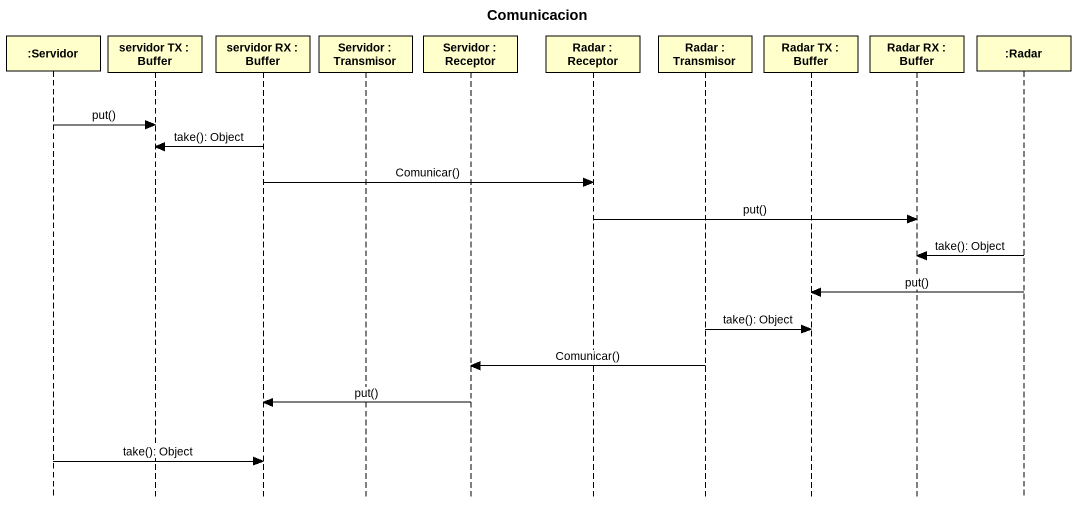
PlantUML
@startuml
title Comunicacion
hide footbox
participant ":Servidor" as Servidor
participant "servidor TX : Buffer" as servidor_TX
participant "servidor RX : Buffer" as servidor_RX
participant "Servidor : Transmisor" as Servidor_2
participant "Servidor : Receptor" as Servidor_3
participant "Radar : Receptor" as Radar
participant "Radar : Transmisor" as Radar_2
participant "Radar TX : Buffer" as Radar_TX
participant "Radar RX : Buffer" as Radar_RX
participant ":Radar" as Radar_3

Servidor -> servidor_TX : put()
servidor_RX -> servidor_TX : take(): Object
servidor_RX -> Radar : Comunicar()
Radar -> Radar_RX : put()
Radar_3 -> Radar_RX : take(): Object
Radar_3 -> Radar_TX : put()
Radar_2 -> Radar_TX : take(): Object
Radar_2 -> Servidor_3 : Comunicar()
Servidor_3 -> servidor_RX : put()
Servidor -> servidor_RX : take(): Object
@enduml
